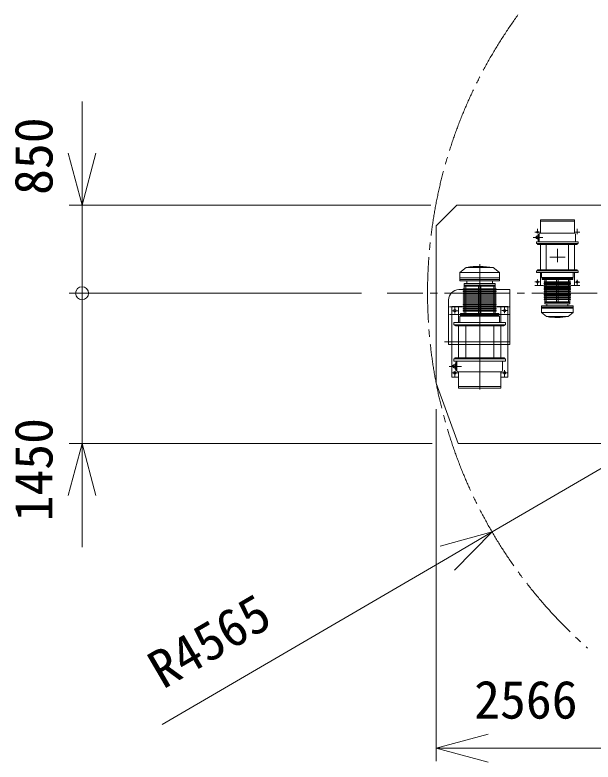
# Model space of a CAD drawing. Units: millimetres, scale not verified. Extents: x -21927 to 21954, y -30883 to 34156.
# Drawn here: x -21926 to -16352, y 23509 to 30714 of the extents above; entities that cross this region are included whole.
import ezdxf
from ezdxf.enums import TextEntityAlignment as Align

# ---------------------------------------------------------------- set-up
doc = ezdxf.new("R2010")
doc.units = ezdxf.units.MM
doc.header["$LTSCALE"] = 70
doc.linetypes.add('CHAIN2', pattern=[12, 9, -1, 1, -1])
for name, color, linetype, lineweight in [('0-3_05 寸法', 7, 'Continuous', 18), ('0-4_12 当社中心線', 3, 'CHAIN2', 18), ('0-6_10 当社外形線', 3, 'Continuous', 18)]:
    doc.layers.add(name, color=color, linetype=linetype, lineweight=lineweight)
doc.styles.add('ＭＳ ゴシック', font='')
doc.styles.get('ＭＳ ゴシック').set_extended_font_data('MS Gothic')

msp = doc.modelspace()

# ---------------------------------------------------------------- linework, layer by layer
at = {"layer": '0-3_05 寸法'}
for p, q in [((-21279.22, 29380.54), (-21279.22, 29880.54)), ((-21279.22, 28880.54), (-21279.22, 29380.54)), ((-17914.69, 28880.54), (-21404.22, 28880.54)), ((-21279.22, 28030.54), (-21279.22, 28880.54)), ((-18585.98, 28030.54), (-21404.22, 28030.54)), ((-18585.98, 28030.54), (-21404.22, 28030.54)), ((-21279.22, 28030.54), (-21279.22, 27530.54)), ((-21279.22, 28030.54), (-21279.22, 27080.54)), ((-13382.68, 28030.54), (-17325.06, 25729.04)), ((-21279.22, 26580.54), (-21279.22, 27080.54)), ((-17864.69, 26914.02), (-17864.69, 23518.35)), ((-17902.32, 26580.54), (-21404.22, 26580.54)), ((-21279.22, 26580.54), (-21279.22, 26080.54)), ((-21279.22, 26080.54), (-21279.22, 25580.54)), ((-17325.06, 25729.04), (-17756.86, 25476.96)), ((-20506.01, 23872.04), (-17756.86, 25476.96)), ((-17864.69, 23643.35), (-17364.69, 23643.35)), ((-15798.69, 23643.35), (-17364.69, 23643.35))]:
    msp.add_line(p, q, dxfattribs=at)
for points in [[(-21145.24, 29380.54), (-21279.22, 28880.54), (-21413.19, 29380.54)], [(-21413.19, 26080.54), (-21279.22, 26580.54), (-21145.24, 26080.54)], [(-17824.4, 25592.66), (-17325.06, 25729.04), (-17689.31, 25361.26)], [(-17364.69, 23509.38), (-17864.69, 23643.35), (-17364.69, 23777.33)]]:
    msp.add_lwpolyline(points, dxfattribs=at)
msp.add_circle((-21279.22, 28030.54), 62.5, dxfattribs=at)
msp.add_circle((-21279.22, 28030.54), 62.5, dxfattribs=at)
at = {"layer": '0-4_12 当社中心線'}
for p, q in [((-16911.9, 28618.64), (-16861.85, 28618.64)), ((-16887.9, 28650.64), (-16887.9, 28614.33)), ((-16529.16, 28618.64), (-16479.9, 28618.64)), ((-16503.9, 28650.64), (-16503.9, 28598.93)), ((-16930.54, 28569.04), (-16836.93, 28569.04)), ((-16695.73, 28458.07), (-16695.73, 28328.88)), ((-16695.73, 28341.42), (-16695.73, 28414.63)), ((-16619.33, 28378.54), (-16770.04, 28378.54)), ((-16911.9, 28139.44), (-16862.3, 28139.44)), ((-16887.9, 28161.51), (-16887.9, 28107.44)), ((-16526.08, 28138.64), (-16479.9, 28138.64)), ((-16503.9, 28158.43), (-16503.9, 28106.64)), ((12247.09, 28030.54), (-18335.98, 28030.54)), ((-17684.9, 27833.96), (-17684.9, 27901.54)), ((-17204.9, 27837.81), (-17204.9, 27902.54)), ((-17714.9, 27861.54), (-17652.9, 27861.54)), ((-17232.62, 27862.54), (-17174.9, 27862.54)), ((-17785.23, 27562.54), (-17104.15, 27562.54)), ((-17738.2, 27324.54), (-17621.18, 27324.54)), ((-17714.9, 27262.54), (-17652.33, 27262.54)), ((-17684.9, 27222.54), (-17684.9, 27267.93)), ((-17236.47, 27262.54), (-17174.9, 27262.54)), ((-17204.9, 27222.54), (-17204.9, 27287.18))]:
    msp.add_line(p, q, dxfattribs=at)
msp.add_arc((-13382.68, 28030.54), 4565, 143.99296, 228.54757, dxfattribs=at)
at = {"layer": '0-6_10 当社外形線'}
for p, q in [((-17864.69, 28680.54), (-17664.69, 28880.54)), ((-15298.69, 28880.54), (-17664.69, 28880.54)), ((-16859.9, 28725.04), (-16531.9, 28725.04)), ((-16531.9, 28612.15), (-16531.9, 28737.04)), ((-16530.39, 28610.64), (-16859.9, 28610.64)), ((-16895.9, 28581.04), (-16884.58, 28581.04)), ((-16883.9, 28589.04), (-16880.24, 28589.04)), ((-16883.9, 28589.04), (-16883.9, 28549.04)), ((-16879.85, 28549.04), (-16883.9, 28549.04)), ((-16879.9, 28601.04), (-16872.59, 28601.04)), ((-16871.9, 28598.64), (-16871.9, 28528.96)), ((-16519.9, 28598.64), (-16519.9, 28528.96)), ((-16895.9, 28527.44), (-16895.9, 28509.84)), ((-16500.7, 28527.44), (-16895.9, 28527.44)), ((-16895.9, 28522.64), (-16895.9, 28509.84)), ((-16895.9, 28509.84), (-16503.9, 28509.84)), ((-16895.9, 28509.84), (-16495.9, 28509.84)), ((-16891.1, 28527.44), (-16495.9, 28527.44)), ((-16887.9, 28506.64), (-16887.9, 28509.84)), ((-16887.9, 28506.64), (-16887.9, 28509.84)), ((-16887.9, 28506.64), (-16887.9, 28509.84)), ((-16508.7, 28501.84), (-16883.1, 28501.84)), ((-16859.9, 28502.34), (-16859.9, 28259.9)), ((-16803.9, 28501.57), (-16803.9, 28255.85)), ((-16587.9, 28501.57), (-16587.9, 28255.85)), ((-16587.9, 28501.36), (-16587.9, 28255.82)), ((-16531.9, 28501.72), (-16531.9, 28260.26)), ((-16503.9, 28506.64), (-16503.9, 28509.84)), ((-16503.9, 28506.64), (-16503.9, 28509.84)), ((-16503.9, 28506.64), (-16503.9, 28509.84)), ((-16503.9, 28506.64), (-16503.9, 28509.84)), ((-16503.9, 28506.64), (-16503.9, 28509.84)), ((-16503.9, 28506.64), (-16503.9, 28509.84)), ((-16495.9, 28527.44), (-16495.9, 28509.84)), ((-16495.9, 28527.44), (-16495.9, 28509.84)), ((-17573.98, 28278.98), (-17634.9, 28231.6)), ((-17574.9, 28279.54), (-17314.9, 28279.54)), ((-17444.69, 27101), (-17444.69, 28311)), ((-17315.82, 28278.98), (-17254.9, 28231.6)), ((-16895.9, 28229.84), (-16895.9, 28247.44)), ((-16895.9, 28247.44), (-16495.9, 28247.44)), ((-16887.9, 28250.64), (-16887.9, 28247.44)), ((-16887.9, 28250.64), (-16887.9, 28247.44)), ((-16508.7, 28255.44), (-16883.1, 28255.44)), ((-16508.7, 28255.44), (-16883.1, 28255.44)), ((-16503.9, 28250.64), (-16503.9, 28247.44)), ((-16503.9, 28250.64), (-16503.9, 28247.44)), ((-16503.9, 28250.64), (-16503.9, 28247.44)), ((-16503.9, 28250.64), (-16503.9, 28247.44)), ((-16495.9, 28229.84), (-16495.9, 28247.44)), ((-17634.9, 28149.54), (-17634.9, 28231.6)), ((-17634.21, 28229.54), (-17254.9, 28229.54)), ((-17634.21, 28179.54), (-17254.9, 28179.54)), ((-17254.9, 28149.54), (-17254.9, 28229.54)), ((-16495.9, 28229.84), (-16895.9, 28229.84)), ((-16859.9, 28227.57), (-16859.9, 28106.64)), ((-16847.9, 28230.05), (-16847.9, 28181.85)), ((-16843.9, 28181.85), (-16843.9, 28161.84)), ((-16843.9, 28173.84), (-16549.15, 28173.84)), ((-16547.9, 28181.85), (-16547.9, 28161.84)), ((-16531.9, 28227.59), (-16531.9, 28106.64)), ((-17634.9, 28149.54), (-17254.9, 28149.54)), ((-17634.21, 28164.54), (-17254.9, 28164.54)), ((-17594.9, 28124.54), (-17294.9, 28124.54)), ((-17594.9, 27833.01), (-17594.9, 28124.54)), ((-17594.9, 28109.54), (-17294.9, 28109.54)), ((-17594.9, 28099.54), (-17294.9, 28099.54)), ((-17579.9, 27833.01), (-17579.9, 28099.5)), ((-17569.9, 28125.71), (-17569.9, 28149.06)), ((-17454.9, 27833.01), (-17454.9, 28099.5)), ((-17434.9, 27833.01), (-17434.9, 28099.5)), ((-17319.9, 28125.71), (-17319.9, 28149.06)), ((-17309.9, 27833.01), (-17309.9, 28099.5)), ((-17294.9, 27832.47), (-17294.9, 28124.54)), ((-16911.9, 28106.64), (-16828.9, 28106.64)), ((-16843.9, 28161.84), (-16547.9, 28161.84)), ((-16823.9, 28141.84), (-16567.9, 28141.84)), ((-16823.9, 28126.64), (-16567.9, 28126.64)), ((-16823.9, 28111.44), (-16823.9, 28107.44)), ((-16823.9, 28111.44), (-16567.9, 28111.44)), ((-16823.9, 28107.44), (-16567.9, 28107.44)), ((-16815.9, 28162.27), (-16815.9, 27929.04)), ((-16803.9, 28162.27), (-16803.9, 27949.07)), ((-16703.9, 28162.27), (-16703.9, 27949.07)), ((-16687.9, 28162.27), (-16687.9, 27949.07)), ((-16587.9, 28162.27), (-16587.9, 27949.07)), ((-16575.9, 28162.7), (-16575.9, 27929.04)), ((-16567.9, 28141.84), (-16567.9, 28137.84)), ((-16567.9, 28141.84), (-16567.9, 28137.84)), ((-16567.9, 28126.64), (-16567.9, 28122.64)), ((-16567.9, 28126.64), (-16567.9, 28122.64)), ((-16567.9, 28111.44), (-16567.9, 28107.44)), ((-16567.9, 28111.44), (-16567.9, 28107.44)), ((-16561.71, 28106.64), (-16479.9, 28106.64)), ((-17644.69, 28065.16), (-17154.69, 28065.16)), ((-17604.9, 28067.54), (-17284.9, 28067.54)), ((-17604.9, 28048.54), (-17284.9, 28048.54)), ((-17604.9, 28029.54), (-17284.9, 28029.54)), ((-17284.9, 28067.54), (-17284.9, 28072.54)), ((-17284.9, 28048.54), (-17284.9, 28053.54)), ((-17284.9, 28029.54), (-17284.9, 28034.54)), ((-17154.69, 28065.16), (-17154.69, 27535.16)), ((-16823.9, 28096.24), (-16567.9, 28096.24)), ((-16823.9, 28081.04), (-16567.9, 28081.04)), ((-16823.9, 28065.84), (-16567.9, 28065.84)), ((-16823.9, 28050.64), (-16567.9, 28050.64)), ((-16823.9, 28035.44), (-16567.9, 28035.44)), ((-16567.9, 28096.24), (-16567.9, 28092.24)), ((-16567.9, 28081.04), (-16567.9, 28077.04)), ((-16567.9, 28065.84), (-16567.9, 28061.84)), ((-16567.9, 28050.64), (-16567.9, 28046.64)), ((-16567.9, 28035.44), (-16567.9, 28031.44)), ((-17744.69, 27965.16), (-17744.69, 27535.16)), ((-17604.9, 28010.54), (-17284.9, 28010.54)), ((-17604.9, 27991.54), (-17284.9, 27991.54)), ((-17604.9, 27972.54), (-17284.9, 27972.54)), ((-17284.9, 28010.54), (-17284.9, 28015.54)), ((-17284.9, 27991.54), (-17284.9, 27996.54)), ((-17284.9, 27972.54), (-17284.9, 27977.54)), ((-17284.9, 27953.54), (-17284.9, 27958.54)), ((-16823.9, 28020.24), (-16567.9, 28020.24)), ((-16823.9, 28005.04), (-16567.9, 28005.04)), ((-16823.9, 27989.84), (-16567.9, 27989.84)), ((-16823.9, 27974.64), (-16567.9, 27974.64)), ((-16567.9, 28020.24), (-16567.9, 28016.24)), ((-16567.9, 28005.04), (-16567.9, 28001.04)), ((-16567.9, 27989.84), (-16567.9, 27985.84)), ((-16567.9, 27974.64), (-16567.9, 27970.64)), ((-17736.98, 27900.16), (-17154.69, 27900.16)), ((-17649.9, 27751.39), (-17649.9, 27902.54)), ((-17604.9, 27953.54), (-17284.9, 27953.54)), ((-17604.9, 27934.54), (-17284.9, 27934.54)), ((-17604.9, 27915.54), (-17284.9, 27915.54)), ((-17604.9, 27896.54), (-17604.9, 27901.54)), ((-17604.9, 27901.54), (-17284.9, 27901.54)), ((-17604.9, 27896.54), (-17284.9, 27896.54)), ((-17284.9, 27934.54), (-17284.9, 27939.54)), ((-17284.9, 27915.54), (-17284.9, 27920.54)), ((-17284.9, 27896.54), (-17284.9, 27901.54)), ((-17284.9, 27896.54), (-17284.9, 27901.54)), ((-17277.16, 27902.54), (-17174.9, 27902.54)), ((-17239.9, 27751.37), (-17239.9, 27902.54)), ((-17174.9, 27222.54), (-17174.9, 27902.54)), ((-16847.9, 27909.04), (-16847.9, 27843.39)), ((-16847.9, 27909.04), (-16543.9, 27909.04)), ((-16847.35, 27897.04), (-16543.9, 27897.04)), ((-16847.35, 27885.04), (-16543.9, 27885.04)), ((-16815.9, 27949.04), (-16575.9, 27949.04)), ((-16815.9, 27941.04), (-16575.9, 27941.04)), ((-16815.9, 27929.04), (-16575.9, 27929.04)), ((-16795.9, 27928.11), (-16795.9, 27909.43)), ((-16595.9, 27928.11), (-16595.9, 27909.43)), ((-16543.9, 27909.04), (-16543.9, 27845.04)), ((-17736.98, 27825.16), (-17154.69, 27825.16)), ((-17629.9, 27808.54), (-17629.9, 27833.54)), ((-17629.9, 27833.54), (-17259.9, 27833.54)), ((-17629.9, 27818.55), (-17261.46, 27818.55)), ((-17604.9, 27877.54), (-17284.9, 27877.54)), ((-17604.9, 27858.55), (-17284.9, 27858.55)), ((-17284.9, 27877.54), (-17284.9, 27882.54)), ((-17284.9, 27877.54), (-17284.9, 27882.54)), ((-17284.9, 27858.55), (-17284.9, 27863.54)), ((-17284.9, 27858.55), (-17284.9, 27863.54)), ((-17259.9, 27808.54), (-17259.9, 27833.54)), ((-16799.17, 27805.49), (-16847.9, 27843.39)), ((-16847.35, 27845.04), (-16543.9, 27845.04)), ((-16592.64, 27805.49), (-16543.9, 27843.39)), ((-17694.9, 27748.54), (-17694.9, 27726.54)), ((-17194.9, 27748.54), (-17694.9, 27748.54)), ((-17634.9, 27748.28), (-17634.9, 27808.54)), ((-17194.9, 27748.54), (-17194.9, 27726.54)), ((-16799.9, 27805.04), (-16591.9, 27805.04)), ((-17694.9, 27726.54), (-17194.9, 27726.54)), ((-17684.9, 27722.54), (-17684.9, 27726.54)), ((-17684.9, 27722.54), (-17684.9, 27726.54)), ((-17210.9, 27716.54), (-17678.9, 27716.54)), ((-17210.9, 27716.54), (-17678.9, 27716.54)), ((-17649.9, 27407.92), (-17649.9, 27710.98)), ((-17579.9, 27408.88), (-17579.9, 27716.03)), ((-17309.9, 27409.14), (-17309.9, 27716.07)), ((-17309.9, 27408.88), (-17309.9, 27716.03)), ((-17239.9, 27408.69), (-17239.9, 27710.52)), ((-17204.9, 27722.54), (-17204.9, 27726.54)), ((-17204.9, 27722.54), (-17204.9, 27726.54)), ((-17204.9, 27722.54), (-17204.9, 27726.54)), ((-17204.9, 27722.54), (-17204.9, 27726.54)), ((-17154.69, 27535.16), (-17744.69, 27535.16)), ((-17694.9, 27398.54), (-17204.9, 27398.54)), ((-17694.9, 27382.54), (-17694.9, 27398.54)), ((-17694.9, 27376.54), (-17694.9, 27398.54)), ((-17694.9, 27398.54), (-17194.9, 27398.54)), ((-17684.9, 27402.54), (-17684.9, 27398.54)), ((-17684.9, 27402.54), (-17684.9, 27398.54)), ((-17684.9, 27402.54), (-17684.9, 27398.54)), ((-17210.9, 27408.54), (-17678.9, 27408.54)), ((-17204.9, 27402.54), (-17204.9, 27398.54)), ((-17204.9, 27402.54), (-17204.9, 27398.54)), ((-17204.9, 27402.54), (-17204.9, 27398.54)), ((-17204.9, 27402.54), (-17204.9, 27398.54)), ((-17204.9, 27402.54), (-17204.9, 27398.54)), ((-17204.9, 27402.54), (-17204.9, 27398.54)), ((-17194.9, 27376.54), (-17194.9, 27398.54)), ((-17194.9, 27376.54), (-17194.9, 27398.54)), ((-17200.9, 27376.54), (-17694.9, 27376.54)), ((-17694.9, 27309.54), (-17680.74, 27309.54)), ((-17688.9, 27376.54), (-17194.9, 27376.54)), ((-17679.9, 27299.54), (-17679.9, 27349.54)), ((-17674.84, 27349.54), (-17679.9, 27349.54)), ((-17664.9, 27287.54), (-17664.9, 27374.65)), ((-17224.9, 27287.54), (-17224.9, 27374.65)), ((-17679.9, 27299.54), (-17675.33, 27299.54)), ((-17674.9, 27284.54), (-17665.76, 27284.54)), ((-17238.01, 27272.54), (-17649.9, 27272.54)), ((-17239.9, 27270.65), (-17239.9, 27114.54)), ((-17714.9, 27222.54), (-17652.33, 27222.54)), ((-17236.47, 27222.54), (-17174.9, 27222.54)), ((-17649.9, 27129.54), (-17239.9, 27129.54)), ((-15298.69, 26580.54), (-17652.32, 26580.54))]:
    msp.add_line(p, q, dxfattribs=at)
for points in [[(-17652.32, 26580.54), (-17864.69, 27164.02), (-17864.69, 28680.54)], [(-16859.9, 28612.15), (-16859.9, 28737.04), (-16531.9, 28737.04)], [(-16895.9, 28581.04), (-16895.9, 28557.04), (-16884.18, 28557.04)], [(-16879.9, 28601.04), (-16879.9, 28537.04), (-16872.59, 28537.04)], [(-16543.9, 28230.05), (-16543.9, 28181.85), (-16847.9, 28181.85)], [(-16823.9, 28141.84), (-16823.9, 28137.84), (-16567.9, 28137.84)], [(-16823.9, 28126.64), (-16823.9, 28122.64), (-16567.9, 28122.64)], [(-17604.9, 28067.54), (-17604.9, 28072.54), (-17284.9, 28072.54)], [(-17604.9, 28048.54), (-17604.9, 28053.54), (-17284.9, 28053.54)], [(-17604.9, 28029.54), (-17604.9, 28034.54), (-17284.9, 28034.54)], [(-16823.9, 28096.24), (-16823.9, 28092.24), (-16567.9, 28092.24)], [(-16823.9, 28081.04), (-16823.9, 28077.04), (-16567.9, 28077.04)], [(-16823.9, 28065.84), (-16823.9, 28061.84), (-16567.9, 28061.84)], [(-16823.9, 28050.64), (-16823.9, 28046.64), (-16567.9, 28046.64)], [(-16823.9, 28035.44), (-16823.9, 28031.44), (-16567.9, 28031.44)], [(-17604.9, 28010.54), (-17604.9, 28015.54), (-17284.9, 28015.54)], [(-17604.9, 27991.54), (-17604.9, 27996.54), (-17284.9, 27996.54)], [(-17604.9, 27972.54), (-17604.9, 27977.54), (-17284.9, 27977.54)], [(-17604.9, 27953.54), (-17604.9, 27958.54), (-17284.9, 27958.54)], [(-16823.9, 28020.24), (-16823.9, 28016.24), (-16567.9, 28016.24)], [(-16823.9, 28005.04), (-16823.9, 28001.04), (-16567.9, 28001.04)], [(-16823.9, 27989.84), (-16823.9, 27985.84), (-16567.9, 27985.84)], [(-16823.9, 27974.64), (-16823.9, 27970.64), (-16567.9, 27970.64)], [(-17714.9, 27222.54), (-17714.9, 27902.54), (-17611.15, 27902.54)], [(-17604.9, 27934.54), (-17604.9, 27939.54), (-17284.9, 27939.54)], [(-17604.9, 27915.54), (-17604.9, 27920.54), (-17284.9, 27920.54)], [(-17604.9, 27877.54), (-17604.9, 27882.54), (-17284.9, 27882.54)], [(-17604.9, 27858.55), (-17604.9, 27863.54), (-17284.9, 27863.54)], [(-17254.9, 27748.28), (-17254.9, 27808.54), (-17634.9, 27808.54)], [(-17694.9, 27309.54), (-17694.9, 27339.54), (-17680.25, 27339.54)], [(-17674.9, 27284.54), (-17674.9, 27364.54), (-17665.76, 27364.54)], [(-17649.9, 27270.65), (-17649.9, 27114.54), (-17239.9, 27114.54)]]:
    msp.add_lwpolyline(points, dxfattribs=at)
for centre, radius in [((-16887.73, 28618.54), 9.6), ((-16887.73, 28138.54), 9.6), ((-16503.73, 28138.54), 9.6), ((-17684.69, 27862.67), 12), ((-17204.69, 27862.67), 12), ((-17684.69, 27262.66), 12), ((-17204.69, 27262.66), 12)]:
    msp.add_circle(centre, radius, dxfattribs=at)
for centre, radius, start, end in [((-16859.9, 28598.64), 12, 90, 180), ((-16531.9, 28598.64), 12, 0, 90), ((-16891.1, 28568.9), 12.89, 111.78433, 247.78498), ((-16891.1, 28522.64), 4.8, 90, 180), ((-16883.1, 28506.64), 4.8, 180, 270), ((-16508.7, 28506.64), 4.8, 270, 0), ((-16508.7, 28506.64), 4.8, 270, 0), ((-17450.02, 27512.79), 776.87, 80.05146, 99.13587), ((-16883.1, 28250.64), 4.8, 90, 180), ((-16883.1, 28250.64), 4.8, 90, 180), ((-16508.7, 28250.64), 4.8, 0, 90), ((-16508.7, 28250.64), 4.8, 0, 90), ((-16508.7, 28250.64), 4.8, 0, 90), ((-16508.7, 28250.64), 4.8, 0, 90), ((-17644.69, 27965.16), 100, 90, 180), ((-16700, 28418.44), 621.5, 260.86412, 279.94853), ((-17678.9, 27722.54), 6, 180, 270), ((-17678.9, 27722.54), 6, 180, 270), ((-17210.9, 27722.54), 6, 270, 0), ((-17210.9, 27722.54), 6, 270, 0), ((-17210.9, 27722.54), 6, 270, 0), ((-17210.9, 27722.54), 6, 270, 0), ((-17688.9, 27382.54), 6, 180, 270), ((-17678.9, 27402.54), 6, 90, 180), ((-17210.9, 27402.54), 6, 0, 90), ((-17210.9, 27402.54), 6, 0, 90), ((-17688.9, 27324.72), 16.11, 112.21501, 248.21566), ((-17649.9, 27287.54), 15, 180, 270), ((-17239.9, 27287.54), 15, 270, 0)]:
    msp.add_arc(centre, radius, start, end, dxfattribs=at)

# ---------------------------------------------------------------- texts
at = {"layer": '0-3_05 寸法', "style": 'ＭＳ ゴシック'}
for s, rotation, p in [('850', 90, (-21454.22, 28978.25)), ('1450', 90, (-21454.22, 25829.25)), ('R4565', 30.276, (-20443.11, 24111.4))]:
    msp.add_text(s, height=366.6, rotation=rotation, dxfattribs=at).set_placement(p, align=Align.BOTTOM_LEFT)
msp.add_text('2566', height=366.6, dxfattribs=at).set_placement((-17498.35, 23818.35), align=Align.BOTTOM_LEFT)

doc.saveas('drawing.dxf')
